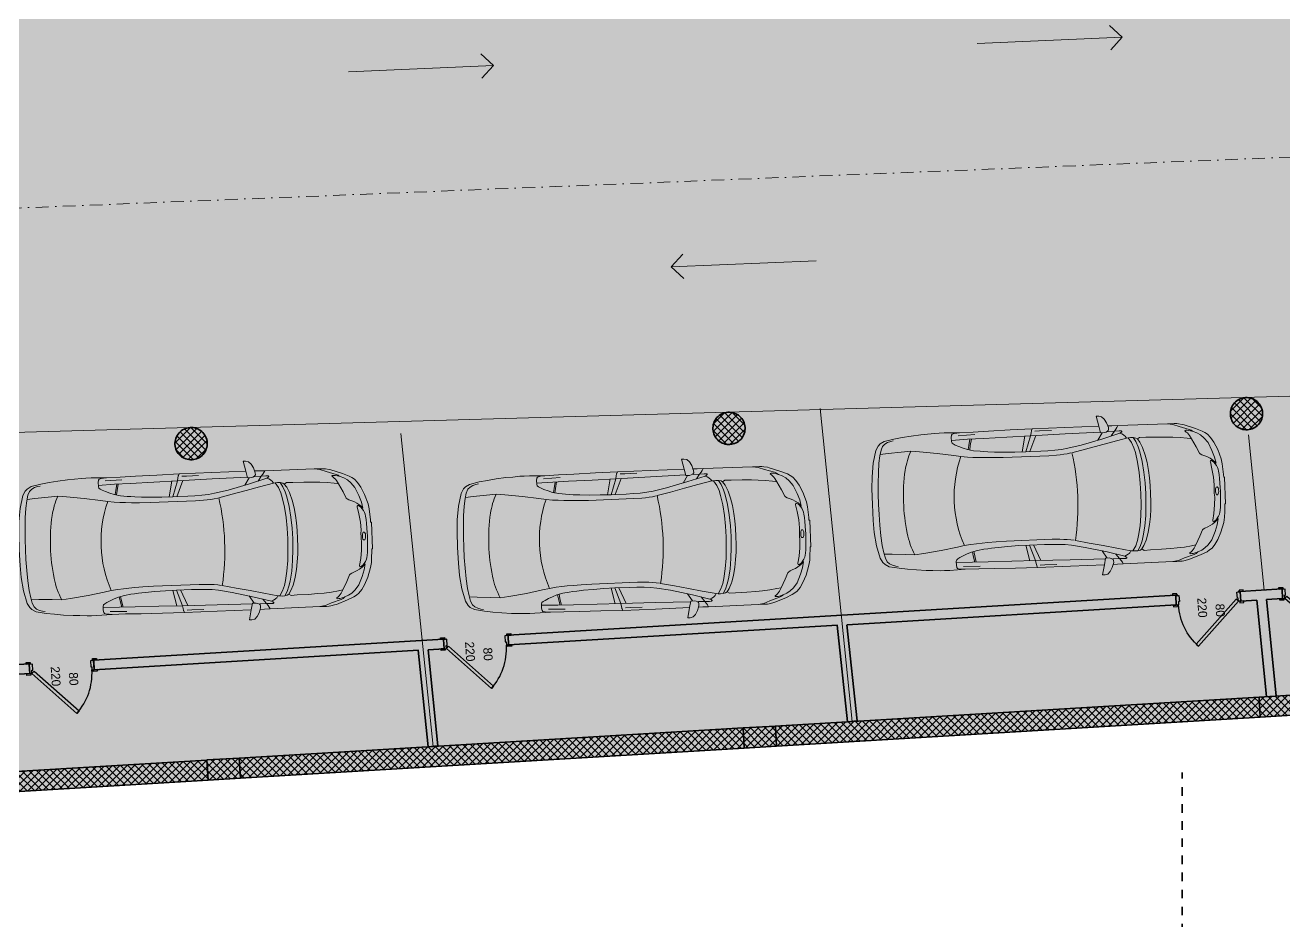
# Model space of a CAD drawing. Header units: millimetres. Extents: x 635850 to 824661, y -5878409 to -5774454.
# Drawn here: x 657951 to 673548, y -5828255 to -5817162 of the extents above; entities that cross this region are included whole.
import ezdxf

# ---------------------------------------------------------------- set-up
doc = ezdxf.new("R2010")
doc.units = ezdxf.units.MM
doc.header["$MEASUREMENT"] = 0
doc.linetypes.add('Dashed', pattern=[211.666667, 105.833333, -105.833333])
doc.linetypes.add('Dot & Dashed', pattern=[335.138881, 158.75, -88.194444, 0, -88.194437])
for name, color, linetype, lineweight, true_color in [('A - Ndertesa 1 - Veturat_Pen_No__102', 7, 'Continuous', 13, 0xcccccc), ('A - Ndertesa 2 - 2D Drafting_Pen_No__102', 7, 'Continuous', 13, 0xcccccc), ('A - Ndertesa 2 - 2D Drafting_Pen_No__82', 7, 'Continuous', 20, 0xaaaaaa), ('A - Ndertesa 2 - Muret_Pen_No__102', 7, 'Continuous', 13, 0xcccccc), ('A - Ndertesa 2 - Muret_Pen_No__82', 7, 'Continuous', 20, 0xaaaaaa), ('A - Ndertesa 2 - Veturat_Pen_No__102', 7, 'Continuous', 13, 0xcccccc), ('ARCHICAD Door Markers_Pen_No__112', 7, 'Continuous', 13, 0xd5aaaa)]:
    doc.layers.add(name, color=color, linetype=linetype, lineweight=lineweight, true_color=true_color)
for name, color, linetype in [('A - Ndertesa 2 - 2D Drafting', 7, 'Continuous'), ('A - Ndertesa 2 - Muret', 7, 'Continuous'), ('A - Ndërtesa 2 - Shtyllat', 7, 'Continuous'), ('ARCHICAD Door Markers', 7, 'Continuous'), ('ARCHICAD Doors', 7, 'Continuous')]:
    doc.layers.add(name, color=color, linetype=linetype)
for name, color, linetype, lineweight in [('A - Ndertesa 2 - 2D Drafting_Pen_No__121', 255, 'Continuous', 0), ('A - Ndertesa 2 - 2D Drafting_Pen_No__2', 8, 'Continuous', 15), ('A - Ndertesa 2 - Muret_Pen_No__22', 8, 'Continuous', 35), ('A - Ndertesa 4 - 2D Drafting_Pen_No__6', 5, 'Continuous', 35), ('A - Ndërtesa 2 - Shtyllat_Pen_No__101', 252, 'Continuous', 13), ('A - Ndërtesa 2 - Shtyllat_Pen_No__22', 8, 'Continuous', 35), ('ARCHICAD Doors_Pen_No__22', 8, 'Continuous', 35), ('ARCHICAD Doors_Pen_No__42', 8, 'Continuous', 25)]:
    doc.layers.add(name, color=color, linetype=linetype, lineweight=lineweight)
doc.styles.add('GENERATED_STYLE_1', font='GOTHIC.TTF')
pattern_1 = [(45, (664183.82, -5827429.525), (-45.96194, 45.96194), []), (135, (664183.82, -5827429.525), (45.96194, 45.96194), [])]

# ---------------------------------------------------------------- blocks, each defined once
blk = doc.blocks.new('Wall_68', base_point=(648435, -5827217))
at = {"layer": 'A - Ndertesa 2 - Muret_Pen_No__82', "linetype": 'Continuous', "lineweight": 20, "true_color": 0xaaaaaa}
h = blk.add_hatch(dxfattribs=at)
h.set_pattern_fill('Concrete_Block', color=253, style=0, pattern_type=2)
h.set_pattern_definition(pattern_1)
h.paths.add_polyline_path([(667247, -5825842), (667262, -5826091), (673257, -5825733), (673242, -5825483)])
h = blk.add_hatch(dxfattribs=at)
h.set_pattern_fill('Concrete_Block', color=253, style=0, pattern_type=2)
h.set_pattern_definition(pattern_1)
h.paths.add_polyline_path([(660602, -5826239), (660617, -5826489), (666862, -5826115), (666847, -5825866)])
h = blk.add_hatch(dxfattribs=at)
h.set_pattern_fill('Concrete_Block', color=253, style=0, pattern_type=2)
h.set_pattern_definition(pattern_1)
h.paths.add_polyline_path([(654008, -5826634), (654023, -5826883), (660218, -5826513), (660203, -5826263)])
at = {"layer": 'A - Ndertesa 2 - Muret_Pen_No__22', "color": 8, "linetype": 'Continuous', "lineweight": 35, "flags": 128}
for points in [[(673242, -5825483), (667247, -5825842)], [(667262, -5826091), (673257, -5825733)], [(666847, -5825866), (660602, -5826239)], [(660617, -5826489), (666862, -5826115)], [(660203, -5826263), (654008, -5826634)], [(654023, -5826883), (660218, -5826513)]]:
    blk.add_lwpolyline(points, dxfattribs=at)
blk = doc.blocks.new('Door 25_2')
at = {"layer": 'ARCHICAD Doors_Pen_No__22', "color": 8, "linetype": 'Continuous', "lineweight": 35}
for p, q in [((-400, 0), (-437, 0)), ((-400, 0), (-437, 0)), ((-400, 0), (-400, -115)), ((-400, 0), (-400, -115)), ((400, 0), (400, -115)), ((400, 0), (400, -115)), ((400, 0), (437, 0)), ((400, 0), (437, 0)), ((-400, -120), (-437, -120)), ((-400, -120), (-437, -120)), ((-400, -115), (-400, -120)), ((-400, -115), (-400, -120)), ((400, -115), (400, -120)), ((400, -115), (400, -120)), ((400, -120), (437, -120)), ((400, -120), (437, -120))]:
    blk.add_line(p, q, dxfattribs=at)
at = {"layer": 'ARCHICAD Doors_Pen_No__42', "color": 8, "linetype": 'Continuous', "lineweight": 25}
for p, q in [((-182, 498), (-154, 526)), ((344, -28), (-182, 498)), ((-154, 526), (372, 0)), ((-437, 0), (-437, 19)), ((-437, 19), (-387, 19)), ((-387, 0), (-437, 0)), ((-372, 0), (-400, 0)), ((-400, 0), (-400, -115)), ((-387, 19), (-387, 0)), ((-372, -40), (-372, 0)), ((372, 0), (344, -28)), ((400, 0), (372, 0)), ((372, 0), (372, -40)), ((387, 19), (437, 19)), ((387, 0), (387, 19)), ((437, 0), (387, 0)), ((400, -115), (400, 0)), ((437, 19), (437, 0)), ((-437, -139), (-437, -120)), ((-437, -120), (-387, -120)), ((-387, -139), (-437, -139)), ((-400, -120), (-400, -115)), ((-400, -115), (-375, -115)), ((-400, -115), (-360, -115)), ((-375, -120), (-400, -120)), ((-387, -120), (-387, -139)), ((-375, -115), (-375, -120)), ((-360, -40), (-372, -40)), ((-360, -115), (-360, -40)), ((372, -40), (360, -40)), ((360, -40), (360, -115)), ((360, -115), (400, -115)), ((375, -120), (375, -115)), ((375, -115), (400, -115)), ((400, -120), (375, -120)), ((387, -120), (437, -120)), ((387, -139), (387, -120)), ((437, -139), (387, -139)), ((400, -115), (400, -120)), ((437, -120), (437, -139))]:
    blk.add_line(p, q, dxfattribs=at)
blk.add_arc((372, 0), 744, 135, 180, dxfattribs=at)
blk = doc.blocks.new('D Marker 25_7')
at = {"layer": 'ARCHICAD Door Markers_Pen_No__112', "color": 9, "lineweight": 13, "true_color": 0xd5aaaa, "char_height": 110, "attachment_point": 7, "rotation": 270, "style": 'GENERATED_STYLE_1'}
for s, insert in [('\\A1;{\\pql;\\pt0;\\fCentury Gothic|b0|i0|c0|p34;220\\fCentury Gothic|b0|i0|c0|p34;\\A1{\\H.66x;\\S^  ;}\\fCentury Gothic|b0|i0|c0|p34;\\fCentury Gothic|b0|i0|c0|p34;}', (-168, -50)), ('\\A1;{\\pql;\\pt0;\\fCentury Gothic|b0|i0|c0|p34;80\\fCentury Gothic|b0|i0|c0|p34;\\A1{\\H.66x;\\S^  ;}\\fCentury Gothic|b0|i0|c0|p34;\\fCentury Gothic|b0|i0|c0|p34;}', (52, -136))]:
    blk.add_mtext(s, dxfattribs=dict(at, insert=insert))
blk = doc.blocks.new('Wall_76', base_point=(657687, -5825213))
at = {"layer": 'A - Ndertesa 2 - Muret_Pen_No__102', "linetype": 'Continuous', "lineweight": 0, "true_color": 0xcccccc}
for points in [[(674325, -5824097), (674332, -5824217), (678594, -5823962), (678582, -5823842)], [(678582, -5823842), (678594, -5823962), (678702, -5823835)], [(678594, -5823962), (678714, -5823955), (678702, -5823835)], [(663934, -5824719), (663941, -5824838), (672215, -5824343), (672208, -5824224)], [(673007, -5824176), (673014, -5824296), (673533, -5824265), (673526, -5824145)], [(658798, -5825026), (658805, -5825146), (663142, -5824886), (663135, -5824766)], [(657675, -5825093), (657807, -5825205), (657795, -5825086)], [(657675, -5825093), (657687, -5825213), (657807, -5825205)], [(657795, -5825086), (657807, -5825205), (658007, -5825193), (658000, -5825074)]]:
    blk.add_hatch(color=254, dxfattribs=at).paths.add_polyline_path(points)
at = {"layer": 'A - Ndertesa 2 - Muret_Pen_No__22', "color": 8, "linetype": 'Continuous', "lineweight": 35}
for p, q in [((674325, -5824097), (674362, -5824095)), ((674325, -5824102), (674325, -5824097)), ((674332, -5824217), (674325, -5824102)), ((672208, -5824224), (672171, -5824226)), ((672209, -5824229), (672208, -5824224)), ((672215, -5824343), (672209, -5824229)), ((673007, -5824176), (673044, -5824174)), ((673007, -5824181), (673007, -5824176)), ((673014, -5824296), (673007, -5824181)), ((673526, -5824145), (673489, -5824147)), ((673533, -5824265), (673496, -5824267)), ((673526, -5824150), (673526, -5824145)), ((673533, -5824265), (673526, -5824150)), ((674332, -5824217), (674369, -5824215)), ((672215, -5824343), (672179, -5824346)), ((673014, -5824296), (673051, -5824294)), ((663934, -5824719), (663971, -5824716)), ((663934, -5824724), (663934, -5824719)), ((663941, -5824838), (663934, -5824724)), ((663135, -5824766), (663098, -5824769)), ((663142, -5824886), (663105, -5824888)), ((663136, -5824771), (663135, -5824766)), ((663142, -5824886), (663136, -5824771)), ((663941, -5824838), (663978, -5824836)), ((658798, -5825026), (658835, -5825024)), ((658799, -5825031), (658798, -5825026)), ((658805, -5825146), (658799, -5825031)), ((658000, -5825074), (657963, -5825076)), ((658007, -5825193), (657970, -5825196)), ((658000, -5825079), (658000, -5825074)), ((658007, -5825193), (658000, -5825079)), ((658805, -5825146), (658842, -5825143))]:
    blk.add_line(p, q, dxfattribs=at)
at = {"layer": 'A - Ndertesa 2 - Muret_Pen_No__22', "color": 8, "linetype": 'Continuous', "lineweight": 35, "flags": 128}
for points in [[(678702, -5823835), (674325, -5824097)], [(678702, -5823835), (678714, -5823955)], [(674332, -5824217), (678594, -5823962)], [(672208, -5824224), (663934, -5824719)], [(673526, -5824145), (673007, -5824176)], [(673334, -5824277), (673533, -5824265)], [(668135, -5824588), (672215, -5824343)], [(673014, -5824296), (673214, -5824284)], [(663941, -5824838), (668015, -5824595)], [(663135, -5824766), (658798, -5825026)], [(662943, -5824898), (663142, -5824886)], [(658805, -5825146), (662823, -5824905)], [(658000, -5825074), (657675, -5825093)], [(657675, -5825093), (657687, -5825213)], [(657807, -5825205), (658007, -5825193)]]:
    blk.add_lwpolyline(points, dxfattribs=at)
at = {"layer": 'ARCHICAD Door Markers', "color": 161, "lineweight": 25, "true_color": 0x40a5ff, "rotation": 3.423187682940103}
for p in [(672608, -5824200), (673925, -5824121), (663534, -5824743), (658399, -5825050)]:
    blk.add_blockref('D Marker 25_7', p, dxfattribs=at)
at = {"layer": 'ARCHICAD Doors', "color": 21, "linetype": 'Continuous', "lineweight": 18, "true_color": 0xff9955, "zscale": 1000, "rotation": 183.4231876829401}
for p in [(673932, -5824241), (663542, -5824862), (658406, -5825170)]:
    blk.add_blockref('Door 25_2', p, dxfattribs=at)
at = {"layer": 'ARCHICAD Doors', "color": 21, "linetype": 'Continuous', "lineweight": 18, "true_color": 0xff9955, "xscale": -1, "zscale": 1000, "rotation": 183.4231876829401}
blk.add_blockref('Door 25_2', (672615, -5824320), dxfattribs=at)
blk = doc.blocks.new('Wall_77', base_point=(673422, -5825723))
at = {"layer": 'A - Ndertesa 2 - Muret_Pen_No__102', "linetype": 'Continuous', "lineweight": 0, "true_color": 0xcccccc}
blk.add_hatch(color=254, dxfattribs=at).paths.add_polyline_path([(673456, -5825470), (673334, -5824277), (673214, -5824284), (673336, -5825478)])
at = {"layer": 'A - Ndertesa 2 - Muret_Pen_No__22', "color": 8, "linetype": 'Continuous', "lineweight": 35, "flags": 128}
for points in [[(673214, -5824284), (673336, -5825478)], [(673456, -5825470), (673334, -5824277)]]:
    blk.add_lwpolyline(points, dxfattribs=at)
blk = doc.blocks.new('Wall_78', base_point=(668201, -5825784))
at = {"layer": 'A - Ndertesa 2 - Muret_Pen_No__102', "linetype": 'Continuous', "lineweight": 0, "true_color": 0xcccccc}
blk.add_hatch(color=254, dxfattribs=at).paths.add_polyline_path([(668260, -5825778), (668135, -5824588), (668015, -5824595), (668141, -5825790)])
at = {"layer": 'A - Ndertesa 2 - Muret_Pen_No__22', "color": 8, "linetype": 'Continuous', "lineweight": 35, "flags": 128}
for points in [[(668015, -5824595), (668141, -5825790)], [(668260, -5825778), (668135, -5824588)], [(668141, -5825790), (668260, -5825778)]]:
    blk.add_lwpolyline(points, dxfattribs=at)
blk = doc.blocks.new('Wall_79', base_point=(662883, -5824902))
at = {"layer": 'A - Ndertesa 2 - Muret_Pen_No__102', "linetype": 'Continuous', "lineweight": 0, "true_color": 0xcccccc}
blk.add_hatch(color=254, dxfattribs=at).paths.add_polyline_path([(662823, -5824905), (662945, -5826101), (663065, -5826089), (662943, -5824898)])
at = {"layer": 'A - Ndertesa 2 - Muret_Pen_No__22', "color": 8, "linetype": 'Continuous', "lineweight": 35, "flags": 128}
for points in [[(662823, -5824905), (662945, -5826101)], [(663065, -5826089), (662943, -5824898)], [(662945, -5826101), (663065, -5826089)]]:
    blk.add_lwpolyline(points, dxfattribs=at)
blk = doc.blocks.new('Column_68', base_point=(667054, -5825978))
at = {"layer": 'A - Ndërtesa 2 - Shtyllat_Pen_No__101', "linetype": 'Continuous', "lineweight": 13}
h = blk.add_hatch(dxfattribs=at)
h.set_pattern_fill('Concrete_Block', color=252, style=0, pattern_type=2)
h.set_pattern_definition(pattern_1)
h.paths.add_polyline_path([(666847, -5825866), (666862, -5826115), (667262, -5826091), (667247, -5825842)])
at = {"layer": 'A - Ndërtesa 2 - Shtyllat_Pen_No__22', "color": 8, "linetype": 'Continuous', "lineweight": 35, "flags": 128}
blk.add_lwpolyline([(666847, -5825866), (667247, -5825842), (667262, -5826091), (666862, -5826115)], close=True, dxfattribs=at)
blk = doc.blocks.new('Column_69', base_point=(660410, -5826376))
at = {"layer": 'A - Ndërtesa 2 - Shtyllat_Pen_No__101', "linetype": 'Continuous', "lineweight": 13}
h = blk.add_hatch(dxfattribs=at)
h.set_pattern_fill('Concrete_Block', color=252, style=0, pattern_type=2)
h.set_pattern_definition(pattern_1)
h.paths.add_polyline_path([(660203, -5826263), (660218, -5826513), (660617, -5826489), (660602, -5826239)])
at = {"layer": 'A - Ndërtesa 2 - Shtyllat_Pen_No__22', "color": 8, "linetype": 'Continuous', "lineweight": 35, "flags": 128}
blk.add_lwpolyline([(660203, -5826263), (660602, -5826239), (660617, -5826489), (660218, -5826513)], close=True, dxfattribs=at)
blk = doc.blocks.new('Column_71', base_point=(673449, -5825596))
at = {"layer": 'A - Ndërtesa 2 - Shtyllat_Pen_No__101', "linetype": 'Continuous', "lineweight": 13}
h = blk.add_hatch(dxfattribs=at)
h.set_pattern_fill('Concrete_Block', color=252, style=0, pattern_type=2)
h.set_pattern_definition(pattern_1)
h.paths.add_polyline_path([(673242, -5825483), (673257, -5825733), (673656, -5825709), (673641, -5825459)])
at = {"layer": 'A - Ndërtesa 2 - Shtyllat_Pen_No__22', "color": 8, "linetype": 'Continuous', "lineweight": 35, "flags": 128}
blk.add_lwpolyline([(673242, -5825483), (673641, -5825459), (673656, -5825709), (673257, -5825733)], close=True, dxfattribs=at)
blk = doc.blocks.new('Column_100', base_point=(660006, -5822344))
at = {"layer": 'A - Ndërtesa 2 - Shtyllat_Pen_No__101', "linetype": 'Continuous', "lineweight": 13}
h = blk.add_hatch(dxfattribs=at)
h.set_pattern_fill('Concrete_Block', color=252, style=0, pattern_type=2)
h.set_pattern_definition(pattern_1)
h.paths.add_polyline_path([(659807, -5822356, 0.414214), (660018, -5822544, 0.414214), (660206, -5822332, 0.414214), (659994, -5822145, 0.414214)])
at = {"layer": 'A - Ndërtesa 2 - Shtyllat_Pen_No__22', "color": 8, "linetype": 'Continuous', "lineweight": 35, "flags": 128}
blk.add_lwpolyline([(659807, -5822356, -0.414214), (659994, -5822145, -0.414214), (660206, -5822332, -0.414214), (660018, -5822544, -0.414214)], format="xyb", close=True, dxfattribs=at)
blk = doc.blocks.new('Column_101', base_point=(666672, -5822155))
at = {"layer": 'A - Ndërtesa 2 - Shtyllat_Pen_No__101', "linetype": 'Continuous', "lineweight": 13}
h = blk.add_hatch(dxfattribs=at)
h.set_pattern_fill('Concrete_Block', color=252, style=0, pattern_type=2)
h.set_pattern_definition(pattern_1)
h.paths.add_polyline_path([(666473, -5822167, 0.414214), (666684, -5822355, 0.414214), (666872, -5822143, 0.414214), (666660, -5821956, 0.414214)])
at = {"layer": 'A - Ndërtesa 2 - Shtyllat_Pen_No__22', "color": 8, "linetype": 'Continuous', "lineweight": 35, "flags": 128}
blk.add_lwpolyline([(666473, -5822167, -0.414214), (666660, -5821956, -0.414214), (666872, -5822143, -0.414214), (666684, -5822355, -0.414214)], format="xyb", close=True, dxfattribs=at)
blk = doc.blocks.new('Column_102', base_point=(673085, -5821973))
at = {"layer": 'A - Ndërtesa 2 - Shtyllat_Pen_No__101', "linetype": 'Continuous', "lineweight": 13}
h = blk.add_hatch(dxfattribs=at)
h.set_pattern_fill('Concrete_Block', color=252, style=0, pattern_type=2)
h.set_pattern_definition(pattern_1)
h.paths.add_polyline_path([(672886, -5821985, 0.414214), (673097, -5822173, 0.414214), (673285, -5821961, 0.414214), (673073, -5821774, 0.414214)])
at = {"layer": 'A - Ndërtesa 2 - Shtyllat_Pen_No__22', "color": 8, "linetype": 'Continuous', "lineweight": 35, "flags": 128}
blk.add_lwpolyline([(672886, -5821985, -0.414214), (673073, -5821774, -0.414214), (673285, -5821961, -0.414214), (673097, -5822173, -0.414214)], format="xyb", close=True, dxfattribs=at)
blk = doc.blocks.new('Car 05 25')
at = {"layer": 'A - Ndertesa 1 - Veturat_Pen_No__102', "color": 254, "linetype": 'Continuous', "lineweight": 13, "true_color": 0xcccccc}
for p, q in [((125, 791), (129, 820)), ((126, 744), (125, 791)), ((129, 820), (139, 832)), ((139, 832), (165, 840)), ((165, 840), (195, 844)), ((195, 844), (231, 846)), ((211, 809), (418, 816)), ((1115, 809), (1109, 774)), ((1109, 774), (1538, 780)), ((1120, 833), (1115, 809)), ((1121, 838), (1120, 836)), ((1120, 836), (1120, 833)), ((1130, 859), (1121, 838)), ((1163, 830), (1220, 829)), ((1220, 829), (1370, 831)), ((1538, 780), (1975, 786)), ((1958, 858), (1977, 777)), ((2020, 777), (2044, 783)), ((2044, 783), (2063, 792)), ((2063, 792), (2070, 800)), ((2069, 788), (2065, 794)), ((2075, 836), (2068, 858)), ((2069, 788), (2148, 790)), ((2070, 800), (2075, 809)), ((2075, 809), (2075, 836)), ((2107, 732), (2148, 790)), ((2148, 790), (2167, 814)), ((2148, 790), (2206, 792)), ((2167, 814), (2182, 834)), ((2182, 834), (2193, 856)), ((2206, 792), (2227, 791)), ((2227, 791), (2233, 790)), ((2233, 790), (2238, 787)), ((2241, 784), (2238, 787)), ((2238, 777), (2241, 781)), ((2241, 781), (2241, 784)), ((2808, 853), (2877, 843)), ((2877, 843), (2954, 814)), ((2904, 833), (2905, 833)), ((2954, 814), (3076, 775)), ((-768, 602), (-751, 670)), ((-764, 617), (-666, 624)), ((-729, 716), (-751, 670)), ((-701, 743), (-729, 716)), ((-665, 761), (-701, 743)), ((-666, 624), (-501, 634)), ((-627, 772), (-665, 761)), ((-595, 778), (-627, 772)), ((-501, 634), (-383, 642)), ((-383, 642), (-274, 631)), ((-274, 631), (-56, 601)), ((327, 762), (125, 756)), ((132, 723), (126, 744)), ((147, 711), (132, 723)), ((171, 697), (147, 711)), ((213, 677), (171, 697)), ((266, 655), (213, 677)), ((319, 636), (266, 655)), ((393, 618), (319, 636)), ((522, 765), (327, 762)), ((339, 683), (330, 634)), ((355, 762), (339, 683)), ((357, 683), (347, 629)), ((373, 763), (357, 683)), ((814, 769), (522, 765)), ((1109, 774), (814, 769)), ((1036, 773), (997, 579)), ((1042, 578), (1108, 774)), ((1173, 775), (1090, 578)), ((1730, 634), (1562, 601)), ((2000, 702), (1730, 634)), ((1939, 686), (1996, 777)), ((1953, 621), (2122, 660)), ((1977, 777), (2020, 777)), ((2000, 702), (2214, 763)), ((2122, 660), (2294, 698)), ((2227, 770), (2214, 763)), ((2214, 763), (2238, 752)), ((2234, 774), (2227, 770)), ((2238, 777), (2234, 774)), ((2238, 752), (2259, 740)), ((2259, 740), (2269, 731)), ((2269, 731), (2279, 722)), ((2279, 722), (2294, 698)), ((2294, 698), (2317, 701)), ((2294, 698), (2294, 698)), ((2317, 701), (2346, 703)), ((2355, 640), (2317, 701)), ((2346, 703), (2379, 702)), ((2380, 575), (2355, 640)), ((2410, 649), (2379, 702)), ((2379, 702), (2411, 694)), ((2436, 583), (2410, 649)), ((2411, 694), (2411, 694)), ((2429, 682), (2411, 694)), ((2429, 682), (2457, 700)), ((2429, 682), (2429, 682)), ((2429, 682), (2457, 640)), ((2457, 700), (2535, 698)), ((2457, 640), (2487, 574)), ((2535, 698), (2535, 698)), ((2535, 698), (2673, 696)), ((2673, 696), (2787, 691)), ((2787, 691), (2868, 687)), ((2868, 687), (2960, 679)), ((2960, 679), (2868, 687)), ((2960, 679), (3047, 666)), ((3022, 758), (3024, 762)), ((3024, 754), (3022, 758)), ((3024, 762), (3035, 765)), ((3038, 743), (3024, 754)), ((3035, 765), (3047, 764)), ((3051, 731), (3038, 743)), ((3047, 764), (3061, 763)), ((3047, 666), (3100, 657)), ((3065, 715), (3051, 731)), ((3061, 763), (3090, 757)), ((3077, 698), (3065, 715)), ((3100, 763), (3076, 775)), ((3100, 657), (3077, 698)), ((3090, 757), (3108, 751)), ((3114, 753), (3100, 763)), ((3153, 554), (3100, 657)), ((3108, 751), (3123, 746)), ((3123, 746), (3114, 753)), ((3170, 727), (3123, 746)), ((3212, 701), (3170, 727)), ((3254, 663), (3212, 701)), ((3302, 603), (3254, 663)), ((-783, 510), (-795, 391)), ((-768, 602), (-783, 510)), ((-56, 601), (146, 567)), ((146, 567), (233, 552)), ((233, 552), (315, 541)), ((315, 541), (384, 535)), ((384, 535), (454, 530)), ((475, 607), (393, 618)), ((454, 530), (526, 526)), ((521, 602), (475, 607)), ((570, 597), (521, 602)), ((526, 526), (628, 522)), ((653, 591), (570, 597)), ((628, 522), (757, 518)), ((773, 585), (653, 591)), ((757, 518), (1323, 518)), ((907, 580), (773, 585)), ((1042, 578), (907, 580)), ((1228, 578), (1042, 578)), ((1316, 580), (1228, 578)), ((1403, 584), (1316, 580)), ((1323, 518), (1420, 522)), ((1484, 590), (1403, 584)), ((1420, 522), (1467, 524)), ((1467, 524), (1511, 528)), ((1562, 601), (1484, 590)), ((1511, 528), (1554, 533)), ((1554, 533), (1597, 541)), ((1597, 541), (1597, 541)), ((1611, 544), (1780, 582)), ((1780, 582), (1953, 621)), ((2397, 514), (2380, 575)), ((2419, 396), (2397, 514)), ((2454, 522), (2436, 583)), ((2478, 401), (2454, 522)), ((2487, 574), (2492, 562)), ((2492, 562), (2518, 477)), ((2518, 477), (2538, 384)), ((3190, 476), (3153, 554)), ((3199, 467), (3190, 476)), ((3302, 603), (3346, 501)), ((3346, 501), (3374, 420)), ((-795, 391), (-802, 259)), ((2434, 266), (2419, 396)), ((2494, 269), (2478, 401)), ((2538, 384), (2551, 286)), ((3221, 454), (3199, 467)), ((3256, 439), (3221, 454)), ((3288, 425), (3256, 439)), ((3319, 408), (3288, 425)), ((3353, 384), (3319, 408)), ((3325, 377), (3321, 370)), ((3321, 370), (3321, 362)), ((3321, 362), (3338, 277)), ((3328, 380), (3325, 377)), ((3338, 379), (3328, 380)), ((3364, 358), (3338, 379)), ((3377, 360), (3353, 384)), ((3397, 316), (3364, 358)), ((3391, 344), (3374, 420)), ((3391, 344), (3377, 360)), ((3408, 289), (3397, 316)), ((-802, 259), (-807, 125)), ((2442, 132), (2434, 266)), ((2503, 133), (2494, 269)), ((2551, 286), (2560, 194)), ((2560, 194), (2564, 101)), ((3338, 277), (3352, 173)), ((3352, 173), (3358, 76)), ((3408, 289), (3414, 267)), ((3414, 267), (3418, 243)), ((3418, 243), (3424, 201)), ((3424, 201), (3428, 152)), ((-807, 125), (-808, 0)), ((-807, -125), (-808, 0)), ((2444, 0), (2442, 132)), ((2444, 0), (2442, -132)), ((2506, 0), (2503, 133)), ((2564, 101), (2566, 0)), ((2564, -101), (2566, 0)), ((3354, 28), (3358, 76)), ((3354, 28), (3354, -1)), ((3354, -28), (3354, 1)), ((3371, 12), (3370, -1)), ((3371, -12), (3370, 1)), ((3372, 24), (3371, 12)), ((3376, 39), (3372, 24)), ((3382, 47), (3376, 39)), ((3386, 48), (3382, 47)), ((3386, 48), (3394, 48)), ((3399, 47), (3394, 48)), ((3404, 39), (3399, 47)), ((3404, 39), (3408, 24)), ((3408, 24), (3410, 8)), ((3410, 8), (3410, 0)), ((3432, 40), (3428, 152)), ((3432, 57), (3432, 57)), ((3432, 0), (3432, 40)), ((3432, 0), (3432, -40)), ((-802, -259), (-807, -125)), ((2442, -132), (2434, -266)), ((2503, -133), (2494, -269)), ((2506, 0), (2503, -133)), ((2560, -194), (2564, -101)), ((3352, -173), (3358, -76)), ((3354, -28), (3358, -76)), ((3372, -24), (3371, -12)), ((3376, -39), (3372, -24)), ((3382, -47), (3376, -39)), ((3386, -48), (3382, -47)), ((3386, -48), (3394, -48)), ((3399, -47), (3394, -48)), ((3404, -39), (3399, -47)), ((3404, -39), (3408, -24)), ((3408, -24), (3410, -8)), ((3410, -8), (3410, 0)), ((3424, -201), (3428, -152)), ((3432, -40), (3428, -152)), ((3432, -57), (3432, -57)), ((-795, -391), (-802, -259)), ((2434, -266), (2419, -396)), ((2494, -269), (2478, -401)), ((2538, -384), (2551, -286)), ((2551, -286), (2560, -194)), ((3321, -362), (3338, -277)), ((3338, -277), (3352, -173)), ((3408, -289), (3397, -316)), ((3408, -289), (3414, -267)), ((3414, -267), (3418, -243)), ((3418, -243), (3424, -201)), ((-783, -510), (-795, -391)), ((2419, -396), (2397, -514)), ((2478, -401), (2454, -522)), ((2518, -477), (2538, -384)), ((3199, -467), (3190, -476)), ((3221, -454), (3199, -467)), ((3256, -439), (3221, -454)), ((3288, -425), (3256, -439)), ((3319, -408), (3288, -425)), ((3353, -384), (3319, -408)), ((3321, -370), (3321, -362)), ((3325, -377), (3321, -370)), ((3328, -380), (3325, -377)), ((3338, -379), (3328, -380)), ((3364, -358), (3338, -379)), ((3346, -501), (3374, -420)), ((3377, -360), (3353, -384)), ((3397, -316), (3364, -358)), ((3391, -344), (3374, -420)), ((3391, -344), (3377, -360)), ((-768, -602), (-783, -510)), ((-768, -602), (-751, -670)), ((-764, -617), (-666, -624)), ((-274, -631), (-56, -601)), ((-56, -601), (146, -567)), ((146, -567), (233, -552)), ((233, -552), (315, -541)), ((315, -541), (384, -535)), ((393, -618), (319, -636)), ((384, -535), (454, -530)), ((475, -607), (393, -618)), ((454, -530), (526, -526)), ((521, -602), (475, -607)), ((570, -597), (521, -602)), ((526, -526), (628, -522)), ((653, -591), (570, -597)), ((628, -522), (757, -518)), ((773, -585), (653, -591)), ((757, -518), (1323, -518)), ((907, -580), (773, -585)), ((1042, -578), (907, -580)), ((1036, -773), (997, -579)), ((1042, -578), (1108, -774)), ((1228, -578), (1042, -578)), ((1173, -775), (1090, -578)), ((1316, -580), (1228, -578)), ((1403, -584), (1316, -580)), ((1323, -518), (1420, -522)), ((1484, -590), (1403, -584)), ((1420, -522), (1467, -524)), ((1467, -524), (1511, -528)), ((1562, -601), (1484, -590)), ((1511, -528), (1554, -533)), ((1554, -533), (1597, -541)), ((1730, -634), (1562, -601)), ((1597, -541), (1597, -541)), ((1611, -544), (1780, -582)), ((1780, -582), (1953, -621)), ((1953, -621), (2122, -660)), ((2380, -575), (2355, -640)), ((2397, -514), (2380, -575)), ((2436, -583), (2410, -649)), ((2454, -522), (2436, -583)), ((2457, -640), (2487, -574)), ((2487, -574), (2492, -562)), ((2492, -562), (2518, -477)), ((3153, -554), (3100, -657)), ((3190, -476), (3153, -554)), ((3302, -603), (3254, -663)), ((3302, -603), (3346, -501)), ((-729, -716), (-751, -670)), ((-701, -743), (-729, -716)), ((-665, -761), (-701, -743)), ((-666, -624), (-501, -634)), ((-627, -772), (-665, -761)), ((-595, -778), (-627, -772)), ((-501, -634), (-383, -642)), ((-383, -642), (-274, -631)), ((126, -744), (125, -791)), ((327, -762), (125, -756)), ((132, -723), (126, -744)), ((147, -711), (132, -723)), ((171, -697), (147, -711)), ((213, -677), (171, -697)), ((266, -655), (213, -677)), ((319, -636), (266, -655)), ((522, -765), (327, -762)), ((339, -683), (330, -634)), ((355, -762), (339, -683)), ((357, -683), (347, -629)), ((373, -763), (357, -683)), ((814, -769), (522, -765)), ((1109, -774), (814, -769)), ((1109, -774), (1538, -780)), ((1115, -809), (1109, -774)), ((2000, -702), (1730, -634)), ((1939, -686), (1996, -777)), ((1958, -858), (1977, -777)), ((1977, -777), (2020, -777)), ((2000, -702), (2214, -763)), ((2020, -777), (2044, -783)), ((2107, -732), (2148, -790)), ((2122, -660), (2294, -698)), ((2214, -763), (2238, -752)), ((2227, -770), (2214, -763)), ((2234, -774), (2227, -770)), ((2238, -777), (2234, -774)), ((2238, -752), (2259, -740)), ((2238, -777), (2241, -781)), ((2259, -740), (2269, -731)), ((2269, -731), (2279, -722)), ((2279, -722), (2294, -698)), ((2294, -698), (2317, -701)), ((2294, -698), (2294, -698)), ((2355, -640), (2317, -701)), ((2317, -701), (2346, -703)), ((2346, -703), (2379, -702)), ((2410, -649), (2379, -702)), ((2379, -702), (2411, -694)), ((2429, -682), (2411, -694)), ((2411, -694), (2411, -694)), ((2429, -682), (2457, -640)), ((2429, -682), (2429, -682)), ((2429, -682), (2457, -700)), ((2457, -700), (2535, -698)), ((2535, -698), (2673, -696)), ((2535, -698), (2535, -698)), ((2673, -696), (2787, -691)), ((2787, -691), (2868, -687)), ((2868, -687), (2960, -679)), ((2960, -679), (2868, -687)), ((2954, -814), (3076, -775)), ((2960, -679), (3047, -666)), ((3024, -754), (3022, -758)), ((3022, -758), (3024, -762)), ((3038, -743), (3024, -754)), ((3024, -762), (3035, -765)), ((3035, -765), (3047, -764)), ((3051, -731), (3038, -743)), ((3047, -666), (3100, -657)), ((3047, -764), (3061, -763)), ((3065, -715), (3051, -731)), ((3061, -763), (3090, -757)), ((3077, -698), (3065, -715)), ((3100, -763), (3076, -775)), ((3100, -657), (3077, -698)), ((3090, -757), (3108, -751)), ((3114, -753), (3100, -763)), ((3108, -751), (3123, -746)), ((3123, -746), (3114, -753)), ((3170, -727), (3123, -746)), ((3212, -701), (3170, -727)), ((3254, -663), (3212, -701)), ((125, -791), (129, -820)), ((129, -820), (139, -832)), ((139, -832), (165, -840)), ((165, -840), (195, -844)), ((195, -844), (231, -846)), ((211, -809), (418, -816)), ((1120, -833), (1115, -809)), ((1120, -836), (1120, -833)), ((1121, -838), (1120, -836)), ((1130, -859), (1121, -838)), ((1163, -830), (1220, -829)), ((1220, -829), (1370, -831)), ((1538, -780), (1975, -786)), ((2044, -783), (2063, -792)), ((2063, -792), (2070, -800)), ((2069, -788), (2065, -794)), ((2075, -836), (2068, -858)), ((2069, -788), (2148, -790)), ((2070, -800), (2075, -809)), ((2075, -809), (2075, -836)), ((2148, -790), (2167, -814)), ((2148, -790), (2206, -792)), ((2167, -814), (2182, -834)), ((2182, -834), (2193, -856)), ((2206, -792), (2227, -791)), ((2227, -791), (2233, -790)), ((2233, -790), (2238, -787)), ((2241, -784), (2238, -787)), ((2241, -781), (2241, -784)), ((2808, -853), (2877, -843)), ((2877, -843), (2954, -814))]:
    blk.add_line(p, q, dxfattribs=at)
at = {"layer": 'A - Ndertesa 1 - Veturat_Pen_No__102', "color": 254, "linetype": 'Continuous', "lineweight": 13, "true_color": 0xcccccc, "flags": 128}
blk.add_lwpolyline([(-483, -817), (-372, -830), (-252, -841), (-168, -845), (-78, -851), (-24, -852), (40, -852), (231, -846), (400, -848), (591, -852), (857, -856), (1130, -859), (1536, -860), (1958, -858), (1929, -983), (1961, -983), (1997, -975), (2027, -945), (2055, -898), (2068, -858), (2120, -857), (2193, -856), (2808, -853), (2856, -853), (2891, -853), (2923, -852), (2945, -849), (2990, -840), (3014, -833), (3154, -783), (3236, -748), (3269, -728), (3299, -706), (3337, -663), (3374, -604), (3418, -513), (3457, -393), (3468, -331), (3474, -264), (3478, -200), (3479, -165), (3490, -165), (3490, 165), (3479, 165), (3478, 200), (3474, 264), (3468, 331), (3457, 393), (3418, 513), (3374, 604), (3337, 663), (3299, 706), (3269, 728), (3236, 748), (3154, 783), (3014, 833), (2990, 840), (2945, 849), (2923, 852), (2891, 853), (2856, 853), (2808, 853), (2193, 856), (2120, 857), (2068, 858), (2055, 898), (2027, 945), (1997, 975), (1961, 983), (1929, 983), (1958, 858), (1536, 860), (1130, 859), (857, 856), (591, 852), (400, 848), (231, 846), (40, 852), (-24, 852), (-78, 851), (-168, 845), (-252, 841), (-372, 830), (-483, 817), (-585, 801), (-706, 776), (-758, 747), (-785, 722), (-815, 668), (-855, 511), (-875, 345), (-883, 195), (-885, 0), (-883, -195), (-875, -345), (-855, -511), (-815, -668), (-785, -722), (-758, -747), (-706, -776), (-585, -801)], close=True, dxfattribs=at)
at = {"layer": 'A - Ndertesa 1 - Veturat_Pen_No__102', "color": 254, "linetype": 'Continuous', "lineweight": 13, "true_color": 0xcccccc}
for centre, radius, start, end in [((493, 218), 973, 154.1545, 170.9117), ((1650, 0), 1520, 158.6992, 201.3008), ((-1245, 0), 2907, 349.2142, 10.7858), ((1856, -2), 2354, 170.8804, 189.9223), ((493, -218), 973, 191.2305, 205.8455)]:
    blk.add_arc(centre, radius, start, end, dxfattribs=at)
blk = doc.blocks.new('Polyline_18', base_point=(663754, -5817659))
at = {"layer": 'A - Ndertesa 2 - 2D Drafting_Pen_No__102', "color": 254, "linetype": 'Continuous', "lineweight": 13, "true_color": 0xcccccc}
for q in [(663597, -5817516), (663611, -5817816)]:
    blk.add_line((663754, -5817659), q, dxfattribs=at)
at = {"layer": 'A - Ndertesa 2 - 2D Drafting_Pen_No__102', "color": 254, "linetype": 'Continuous', "lineweight": 13, "true_color": 0xcccccc, "flags": 128}
blk.add_lwpolyline([(663754, -5817659), (661956, -5817740)], dxfattribs=at)
blk = doc.blocks.new('Polyline_19', base_point=(671546, -5817311))
at = {"layer": 'A - Ndertesa 2 - 2D Drafting_Pen_No__102', "color": 254, "linetype": 'Continuous', "lineweight": 13, "true_color": 0xcccccc}
for q in [(671390, -5817168), (671403, -5817467)]:
    blk.add_line((671546, -5817311), q, dxfattribs=at)
at = {"layer": 'A - Ndertesa 2 - 2D Drafting_Pen_No__102', "color": 254, "linetype": 'Continuous', "lineweight": 13, "true_color": 0xcccccc, "flags": 128}
blk.add_lwpolyline([(671546, -5817311), (669748, -5817391)], dxfattribs=at)
blk = doc.blocks.new('Polyline_23', base_point=(665955, -5820154))
at = {"layer": 'A - Ndertesa 2 - 2D Drafting_Pen_No__102', "color": 254, "linetype": 'Continuous', "lineweight": 13, "true_color": 0xcccccc}
for q in [(666099, -5819998), (666111, -5820298)]:
    blk.add_line((665955, -5820154), q, dxfattribs=at)
at = {"layer": 'A - Ndertesa 2 - 2D Drafting_Pen_No__102', "color": 254, "linetype": 'Continuous', "lineweight": 13, "true_color": 0xcccccc, "flags": 128}
blk.add_lwpolyline([(665955, -5820154), (667754, -5820082)], dxfattribs=at)

msp = doc.modelspace()

# ---------------------------------------------------------------- hatches: boundary and pattern name
at = {"layer": 'A - Ndertesa 2 - 2D Drafting_Pen_No__121', "linetype": 'Continuous', "lineweight": 0, "true_color": 0x3f3f3f}
msp.add_hatch(color=250, dxfattribs=at).paths.add_polyline_path([(675560.3, -5793210.7), (676734.1, -5804653.3), (677884.2, -5815864.6), (678448.4, -5821364.6), (678862.1, -5825397.4), (667616.7, -5826070.1), (648434.7, -5827217.5), (645265, -5796318.5)])

# ---------------------------------------------------------------- linework, layer by layer
at = {"layer": 'A - Ndertesa 2 - 2D Drafting_Pen_No__102', "color": 254, "linetype": 'Dot & Dashed', "lineweight": 13, "true_color": 0xcccccc, "flags": 128}
msp.add_lwpolyline([(676446.7, -5801850.6), (656207.7, -5803917.6, 0.4143458), (654644.6, -5805837.1), (655878.3, -5817863.9, 0.3960926), (657689.1, -5819433.9), (678150.8, -5818615.8)], format="xyb", dxfattribs=at)
at = {"layer": 'A - Ndertesa 2 - 2D Drafting_Pen_No__102', "color": 254, "linetype": 'Continuous', "lineweight": 13, "true_color": 0xcccccc, "flags": 128}
for points in [[(668200.7, -5825784.9), (667803.1, -5821909.1)], [(663005.3, -5826095.9), (662607.7, -5822220)], [(673306.6, -5824158), (673109.6, -5822237.4)]]:
    msp.add_lwpolyline(points, dxfattribs=at)
at = {"layer": 'A - Ndertesa 2 - 2D Drafting_Pen_No__2', "color": 8, "linetype": 'Continuous', "lineweight": 15, "flags": 128}
msp.add_lwpolyline([(675560.3, -5793210.7), (676734.1, -5804653.3), (677884.2, -5815864.6), (678448.4, -5821364.6), (678862.1, -5825397.4), (667616.7, -5826070.1), (648434.7, -5827217.5), (645265, -5796318.5)], close=True, dxfattribs=at)
at = {"layer": 'A - Ndertesa 2 - 2D Drafting_Pen_No__82', "color": 253, "linetype": 'Continuous', "lineweight": 20, "true_color": 0xaaaaaa, "flags": 128}
msp.add_lwpolyline([(653139.9, -5818165.3, 0.3960922), (657801.3, -5822207), (674781.9, -5821725.1, 0.0092255), (678467.7, -5821552.4)], format="xyb", dxfattribs=at)
at = {"layer": 'A - Ndertesa 4 - 2D Drafting_Pen_No__6', "color": 5, "linetype": 'Dashed', "lineweight": 35}
msp.add_lwpolyline([(672289.8, -5866075), (672289.8, -5826416.8)], dxfattribs=at)

# ---------------------------------------------------------------- block references
at = {"layer": 'A - Ndertesa 2 - 2D Drafting', "color": 254, "linetype": 'Continuous', "lineweight": 13, "true_color": 0xcccccc}
for name, p in [('Polyline_19', (671546.1, -5817310.7)), ('Polyline_18', (663753.9, -5817659.4)), ('Polyline_23', (665955.3, -5820154.2))]:
    msp.add_blockref(name, p, dxfattribs=at)
at = {"layer": 'A - Ndertesa 2 - Muret', "color": 8, "lineweight": 35}
for name, p in [('Wall_76', (657687.4, -5825212.5)), ('Wall_77', (673421.6, -5825722.8)), ('Wall_78', (668200.6, -5825783.9)), ('Wall_79', (662882.8, -5824901.7)), ('Wall_68', (648434.7, -5827217.5))]:
    msp.add_blockref(name, p, dxfattribs=at)
at = {"layer": 'A - Ndertesa 2 - Veturat_Pen_No__102', "color": 254, "linetype": 'Continuous', "lineweight": 13, "true_color": 0xcccccc, "xscale": -1, "zscale": 1000, "rotation": 182.2894413499873}
for p in [(669333.9, -5823065.1), (658762.1, -5823623.2), (664194.2, -5823596.5)]:
    msp.add_blockref('Car 05 25', p, dxfattribs=at)
at = {"layer": 'A - Ndërtesa 2 - Shtyllat', "color": 8, "lineweight": 35}
for name, p in [('Column_102', (673085.3, -5821973.2)), ('Column_101', (666672.2, -5822155.2)), ('Column_100', (660006.1, -5822344.4)), ('Column_71', (673448.8, -5825596)), ('Column_68', (667054.4, -5825978.5)), ('Column_69', (660410.3, -5826375.9))]:
    msp.add_blockref(name, p, dxfattribs=at)

doc.saveas('drawing.dxf')
